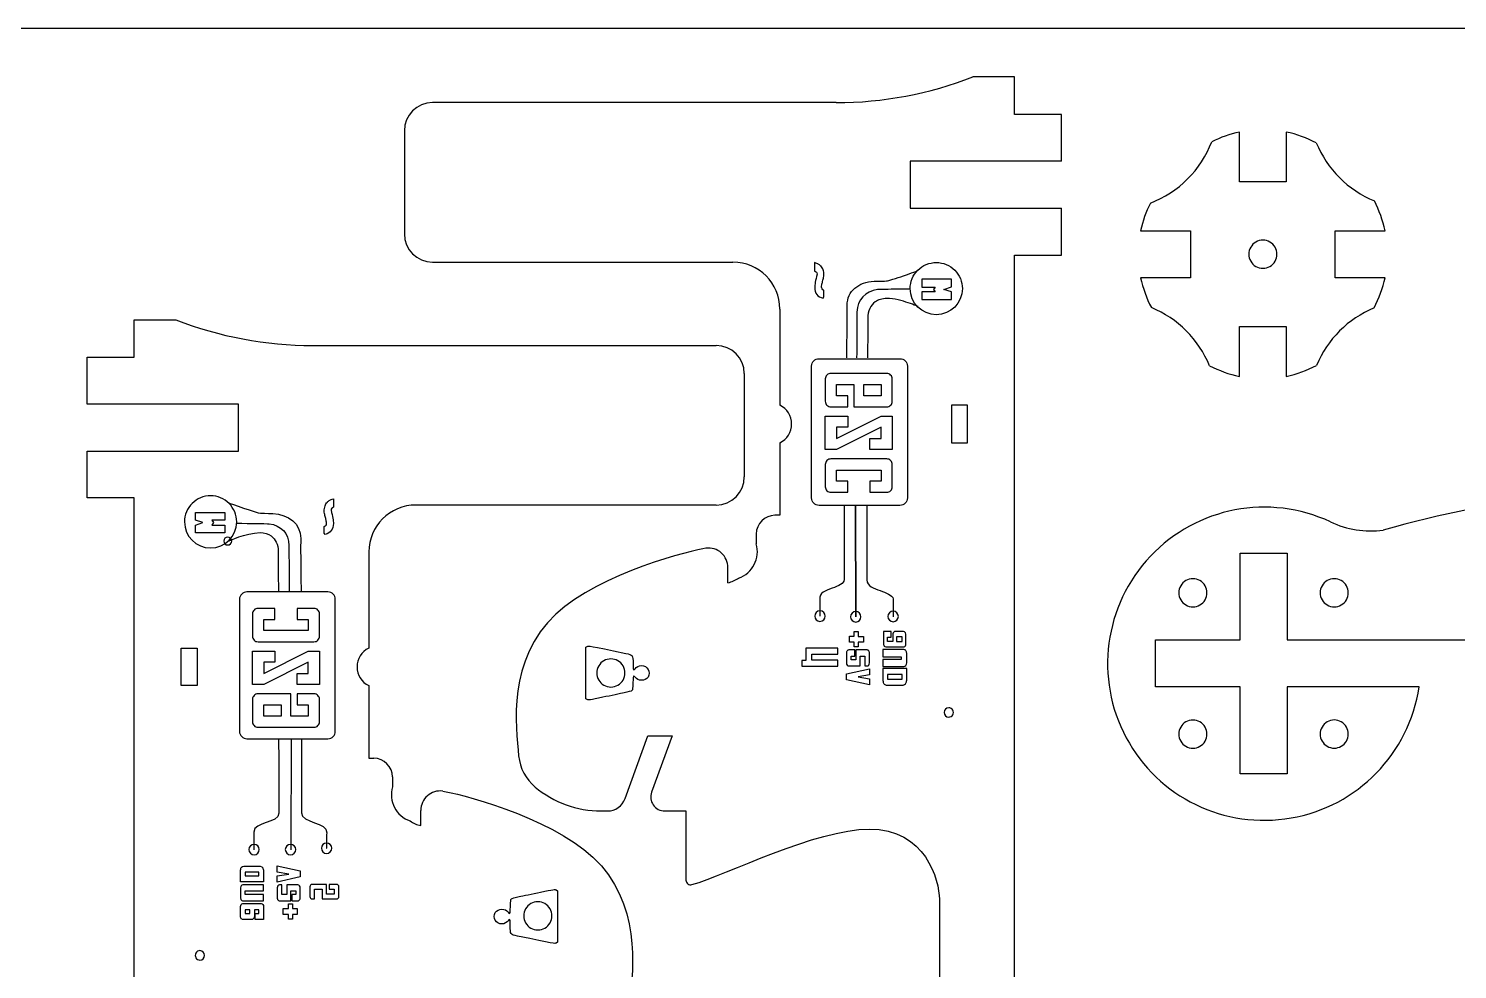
# Model space of a CAD drawing. Extents: x 699 to 13006, y 967 to 6587.
# Drawn here: x 3226.9 to 3658.2, y 4526.6 to 4810.6 of the extents above; entities that cross this region are included whole.
import ezdxf

# ---------------------------------------------------------------- set-up
doc = ezdxf.new("R2010")
doc.units = 0
doc.layers.add('Plantilla_LASERCUT_Illustrator_V2.0', color=7, linetype='CONTINUOUS')

msp = doc.modelspace()

# ---------------------------------------------------------------- linework, layer by layer
at = {"layer": 'Plantilla_LASERCUT_Illustrator_V2.0', "color": 7}
msp.add_lwpolyline([(699.319983, 2259.409869), (4100.894897, 2259.409869), (4100.894897, 4810.590805), (699.319983, 4810.590805)], close=True, dxfattribs=at)
at = {"layer": 'Plantilla_LASERCUT_Illustrator_V2.0', "color": 5}
for points in [[(3524.452527, 4796.028122), (3511.918249, 4796.028122)], [(3524.452527, 4784.697116), (3524.452527, 4796.028122)], [(3470.630119, 4788.238035), (3348.821569, 4788.238035)], [(3538.616322, 4784.697116), (3524.452527, 4784.697116)], [(3538.616322, 4770.533359), (3538.616322, 4784.697116)], [(3340.323312, 4779.739781), (3340.323312, 4748.579436)], [(3592.348655, 4764.301189), (3592.348655, 4779.362987)], [(3606.512435, 4779.362987), (3606.512435, 4764.301189)], [(3538.616322, 4770.533359), (3493.008927, 4770.533359), (3493.008927, 4756.369602), (3538.616322, 4756.369602)], [(3606.512435, 4764.301189), (3592.348655, 4764.301189)], [(3538.616322, 4742.205765), (3538.616322, 4756.369602)], [(3562.533605, 4749.547681), (3577.595367, 4749.547681)], [(3577.595367, 4749.547681), (3577.595367, 4735.3839)], [(3621.266022, 4749.547913), (3636.327747, 4749.547913)], [(3621.266022, 4735.384131), (3621.266022, 4749.547913)], [(3348.821569, 4740.081181), (3439.469854, 4740.081181)], [(3524.452527, 4742.205765), (3538.616322, 4742.205765)], [(3524.452527, 4507.823464), (3524.452527, 4742.205765)], [(3577.595367, 4735.3839), (3562.53365, 4735.3839)], [(3636.327747, 4735.384131), (3621.266022, 4735.384131)], [(3244.620337, 4683.0476), (3290.22773, 4683.0476), (3290.22773, 4697.211387), (3244.620337, 4697.211387), (3244.620337, 4711.375175), (3258.784125, 4711.375175), (3258.784125, 4722.706197), (3271.318409, 4722.706197)], [(3453.633612, 4725.917427), (3453.633612, 4696.881665)], [(3592.34897, 4720.630542), (3606.51275, 4720.630542)], [(3592.34897, 4705.568825), (3592.34897, 4720.630542)], [(3606.51275, 4720.630542), (3606.512435, 4705.596485)], [(3312.606538, 4714.91612), (3434.415087, 4714.91612)], [(3442.913344, 4706.417847), (3442.913344, 4675.257515)], [(3453.633612, 4685.550657), (3453.633612, 4663.651497)], [(3244.620337, 4668.883812), (3244.620337, 4683.0476)], [(3271.248255, 4404.211452), (3271.248255, 4389.177379), (3258.784125, 4389.177379), (3258.784125, 4392.010137), (3244.620337, 4392.010137), (3244.620337, 4434.501492), (3258.784125, 4434.501492), (3258.784125, 4668.883812), (3244.620337, 4668.883812)], [(3434.415087, 4666.75925), (3343.766802, 4666.75925)], [(3453.633612, 4663.651497), (3452.174742, 4663.651497)], [(3446.509242, 4657.985997), (3446.509242, 4655.014692)], [(3329.603044, 4652.595462), (3329.603044, 4623.559707)], [(3592.55966, 4652.222615), (3606.72344, 4652.222615)], [(3592.55966, 4626.01961), (3592.55966, 4652.222615)], [(3606.72344, 4652.222615), (3606.72344, 4626.01961)], [(3437.977564, 4643.31026), (3437.977564, 4647.87953)], [(3272.947913, 4623.559707), (3277.763598, 4623.559707)], [(3272.947913, 4612.228677), (3272.947913, 4623.559707)], [(3277.763598, 4623.559707), (3277.763598, 4612.228677)], [(3567.064842, 4626.01961), (3592.55966, 4626.01961)], [(3567.064842, 4611.85583), (3567.064842, 4626.01961)], [(3606.72344, 4626.01961), (3838.83404, 4626.01961)], [(3277.763598, 4612.228677), (3272.947913, 4612.228677)], [(3329.603044, 4612.228677), (3329.603044, 4590.329532), (3331.061914, 4590.329532)], [(3592.55966, 4611.85583), (3567.064842, 4611.85583)], [(3592.55966, 4585.652825), (3592.55966, 4611.85583)], [(3606.72344, 4611.85583), (3606.72344, 4585.652825)], [(3646.581155, 4611.85583), (3606.72344, 4611.85583)], [(3406.926267, 4578.121002), (3413.817754, 4597.055255)], [(3413.817754, 4597.055255), (3421.090182, 4597.055255)], [(3421.090182, 4597.055255), (3414.917419, 4580.095685)], [(3336.727414, 4584.66401), (3336.727414, 4581.692735)], [(3606.72344, 4585.652825), (3592.55966, 4585.652825)], [(3345.259092, 4569.98831), (3345.259092, 4574.55758)], [(3399.709797, 4574.393247), (3401.602377, 4574.393247)], [(3418.910277, 4574.393247), (3425.306014, 4574.393247)], [(3425.306014, 4574.393247), (3425.306014, 4553.530835)], [(3501.790474, 4547.738217), (3501.790474, 4498.729452)]]:
    msp.add_lwpolyline(points, dxfattribs=at)
at = {"layer": 'Plantilla_LASERCUT_Illustrator_V2.0', "color": 3}
for points in [[(3464.130772, 4739.948847), (3464.130772, 4737.361074)], [(3465.20898, 4739.495986), (3465.23058, 4739.495986)], [(3465.985267, 4738.95687), (3466.006867, 4738.913738)], [(3466.934115, 4729.576191), (3466.934115, 4731.581715)], [(3466.675425, 4729.188022), (3466.934197, 4729.576188), (3466.934115, 4729.576191)], [(3465.46413, 4710.929071), (3489.883275, 4710.929071)], [(3463.216132, 4668.888736), (3463.216132, 4708.677946)], [(3485.907637, 4706.494359), (3469.047877, 4706.494359)], [(3492.134407, 4708.677946), (3492.134407, 4668.888736)], [(3467.369002, 4704.808486), (3467.369002, 4698.081969)], [(3469.047877, 4696.400094), (3474.1185, 4696.400094), (3474.1185, 4699.764849), (3470.749747, 4699.764849), (3470.749747, 4703.125606), (3475.980262, 4703.125606), (3475.980262, 4696.400094), (3480.836025, 4696.400094)], [(3487.581525, 4698.081969), (3487.581525, 4704.808486)], [(3480.836025, 4696.400094), (3485.907637, 4696.400094)], [(3485.907637, 4680.679568), (3469.047877, 4680.679568)], [(3467.369002, 4678.997693), (3467.369002, 4672.279171)], [(3469.047877, 4670.593298), (3474.1185, 4670.593298), (3474.1185, 4673.954056), (3470.749747, 4673.954056), (3470.749747, 4677.322808), (3484.201777, 4677.322808), (3484.201777, 4673.954056), (3480.836025, 4673.954056), (3480.836025, 4670.593298)], [(3487.581525, 4672.279171), (3487.581525, 4678.997693)], [(3317.075685, 4667.671838), (3317.054085, 4667.628638)], [(3317.851987, 4668.210893), (3317.830387, 4668.210893)], [(3318.930187, 4668.663706), (3318.930187, 4666.075913)], [(3489.883275, 4666.640731), (3465.46413, 4666.640731)], [(3480.836025, 4670.593298), (3485.907637, 4670.593298)], [(3316.385542, 4657.902886), (3316.126762, 4658.291101), (3316.126822, 4658.291213)], [(3316.126822, 4658.291213), (3316.126822, 4660.296676)], [(3317.215087, 4640.515486), (3292.795939, 4640.515486)], [(3290.544811, 4638.264361), (3290.544811, 4598.475143)], [(3319.463085, 4598.475143), (3319.463085, 4638.264361)], [(3294.474572, 4633.879351), (3294.474572, 4627.160828)], [(3301.220075, 4635.565223), (3296.148457, 4635.565223)], [(3313.008216, 4635.565223), (3307.937597, 4635.565223), (3307.937597, 4632.204466), (3311.306352, 4632.204466), (3311.306352, 4628.835713), (3297.854319, 4628.835713), (3297.854319, 4632.204466), (3301.220075, 4632.204466), (3301.220075, 4635.565223)], [(3314.687097, 4627.160828), (3314.687097, 4633.879351)], [(3487.721865, 4627.628618), (3487.721865, 4625.586938), (3486.119805, 4625.586938), (3486.119805, 4626.911056), (3487.231567, 4626.911056), (3487.231567, 4628.559953), (3484.94091, 4628.559953)], [(3491.681302, 4624.844618), (3491.681302, 4627.819936), (3491.681812, 4627.819621)], [(3296.148457, 4625.478953), (3313.008216, 4625.478953)], [(3395.498947, 4608.048241), (3395.124202, 4608.294076), (3395.124202, 4623.830716), (3395.498947, 4624.076558)], [(3490.548202, 4626.967073), (3488.844622, 4626.967073), (3488.844622, 4625.530523), (3490.548172, 4625.530523)], [(3473.748945, 4622.073766), (3473.748945, 4619.110816)], [(3480.006442, 4623.004351), (3476.594227, 4623.004351), (3476.594227, 4620.030698), (3475.13949, 4620.030698), (3475.13949, 4621.143143), (3476.251935, 4621.143143), (3476.251935, 4623.004351), (3474.44421, 4623.004351)], [(3474.444217, 4618.190903), (3477.845737, 4618.190903), (3477.845737, 4621.143158), (3479.311177, 4621.143158), (3479.311177, 4618.190903), (3479.311162, 4618.190903)], [(3480.701715, 4619.110816), (3480.701715, 4622.073766)], [(3491.093137, 4623.116408), (3484.70052, 4623.116408), (3484.70052, 4620.977213), (3490.264005, 4620.977213), (3490.264005, 4620.143393), (3484.70052, 4620.143393), (3484.70052, 4618.036981), (3491.093137, 4618.036981)], [(3491.86137, 4622.456033), (3491.86137, 4622.457533), (3491.86137, 4622.459033)], [(3491.92071, 4619.089411), (3491.92071, 4622.053058), (3491.920695, 4622.053171)], [(3479.311162, 4618.190903), (3480.006435, 4618.190903)], [(3491.920695, 4617.434378), (3484.700512, 4617.434378), (3484.700512, 4613.786813), (3484.705012, 4613.769638)], [(3491.918992, 4613.693596), (3491.920492, 4613.706046), (3491.920492, 4613.718496), (3491.920492, 4617.434776), (3491.920695, 4617.434378)], [(3485.752747, 4612.386181), (3485.779297, 4612.375231), (3490.83375, 4612.375231), (3490.854075, 4612.381981)], [(3294.474572, 4608.076553), (3294.474572, 4601.350036)], [(3301.220075, 4609.758428), (3296.148457, 4609.758428)], [(3313.008216, 4609.758428), (3307.937597, 4609.758428), (3307.937597, 4606.393673), (3311.306352, 4606.393673), (3311.306352, 4603.032916), (3306.075838, 4603.032916), (3306.075838, 4609.758428), (3301.220075, 4609.758428)], [(3314.687097, 4601.350036), (3314.687097, 4608.076553)], [(3296.148457, 4599.664163), (3313.008216, 4599.664163)], [(3292.795939, 4596.227146), (3317.215087, 4596.227146)], [(3306.110164, 4596.077461), (3306.039492, 4562.704651), (3306.039492, 4562.704651)], [(3297.807911, 4556.482171), (3297.807911, 4552.984381), (3290.855131, 4552.984381), (3290.855131, 4556.567746)], [(3291.828522, 4557.776461), (3296.834528, 4557.776461)], [(3290.855129, 4551.195331), (3290.855129, 4548.232373), (3290.855131, 4548.232426)], [(3291.550409, 4547.301773), (3297.80791, 4547.301773), (3297.80791, 4549.173676), (3292.245682, 4549.173676), (3292.245682, 4550.275418), (3297.80791, 4550.275418), (3297.80791, 4552.115236), (3291.550409, 4552.115236)], [(3301.941149, 4551.174488), (3301.941149, 4548.211531)], [(3302.636428, 4547.280946), (3306.048642, 4547.280946), (3306.048642, 4550.254598), (3307.503375, 4550.254598), (3307.503375, 4549.142153), (3306.390933, 4549.142153), (3306.390933, 4547.280946), (3308.198656, 4547.280946)], [(3303.331702, 4552.094393), (3302.636429, 4552.094393)], [(3308.198662, 4552.094393), (3304.797149, 4552.094393), (3304.797149, 4549.142138), (3303.33171, 4549.142138), (3303.33171, 4552.094393), (3303.331702, 4552.094393)], [(3308.893935, 4548.211531), (3308.893935, 4551.174488)], [(3311.777395, 4551.498698), (3311.777395, 4548.582661)], [(3319.820812, 4552.227713), (3317.621632, 4552.227713), (3317.621632, 4550.769691), (3319.079647, 4550.769691), (3319.079647, 4549.311668), (3316.807567, 4549.311668), (3316.807567, 4552.227713), (3312.506406, 4552.227713)], [(3312.506406, 4547.853646), (3313.235416, 4547.853646), (3313.235416, 4550.769691), (3315.519649, 4550.769691)], [(3315.519649, 4550.769691), (3315.519649, 4547.853646), (3319.820812, 4547.853646)], [(3320.54982, 4548.582661), (3320.54982, 4551.498698)], [(3386.111212, 4550.551583), (3386.485957, 4550.305748), (3386.485957, 4534.769101), (3386.111212, 4534.523258)], [(3291.550407, 4546.432718), (3297.112634, 4546.432718), (3297.112639, 4546.432718)], [(3290.855126, 4542.549856), (3290.855126, 4545.512813)], [(3294.331519, 4541.619211), (3291.550405, 4541.619211)], [(3297.807911, 4545.512813), (3297.807911, 4541.619256), (3295.304916, 4541.619256), (3295.304916, 4543.480463), (3296.417358, 4543.480463), (3296.417358, 4544.592908), (3295.026797, 4544.592908), (3295.026797, 4542.549856)]]:
    msp.add_lwpolyline(points, dxfattribs=at)
at = {"layer": 'Plantilla_LASERCUT_Illustrator_V2.0', "color": 5}
for points in [[(3603.679835, 4742.465907)], [(3510.288739, 4696.881665), (3505.473057, 4696.881665), (3505.473057, 4685.550657), (3510.288739, 4685.550657)], [(3578.31089, 4644.517512)], [(3620.972202, 4644.517512)], [(3402.643999, 4611.81206)], [(3504.623232, 4602.720837)], [(3578.31089, 4601.856192)], [(3620.972202, 4601.863302)], [(3380.592649, 4546.988345)], [(3278.613426, 4532.231614)]]:
    msp.add_lwpolyline(points, close=True, dxfattribs=at)
at = {"layer": 'Plantilla_LASERCUT_Illustrator_V2.0', "color": 3}
for points in [[(3493.06521, 4731.948798)], [(3505.435095, 4731.101618), (3503.15508, 4731.857043), (3505.435095, 4732.612468), (3505.435095, 4734.947418), (3496.507342, 4734.947418), (3496.507342, 4732.557528), (3500.51796, 4732.557528), (3499.996035, 4731.857043), (3500.51796, 4731.129087), (3496.507342, 4731.129087), (3496.507342, 4728.766666), (3505.435095, 4728.766666)], [(3485.887132, 4729.116281)], [(3500.85756, 4724.215884)], [(3465.46413, 4710.929071)], [(3478.951275, 4699.764849), (3478.951275, 4703.125606), (3484.201777, 4703.125606), (3484.201777, 4699.764849)], [(3487.581525, 4693.588966), (3487.581525, 4683.498691), (3480.836025, 4683.498691), (3480.836025, 4686.859448), (3484.201777, 4686.859448), (3484.201777, 4690.220214), (3470.749747, 4683.498691), (3467.369002, 4683.498691), (3467.369002, 4693.588966), (3474.1185, 4693.588966), (3474.1185, 4690.220214), (3470.749747, 4690.220214), (3470.749747, 4686.859448), (3484.201777, 4693.588966)], [(3476.467012, 4666.490828), (3476.526337, 4633.029128)], [(3479.91465, 4666.615816)], [(3277.244113, 4660.687981), (3279.524129, 4661.443411), (3277.244113, 4662.198833), (3277.244113, 4664.533786), (3286.171865, 4664.533786), (3286.171865, 4662.143896), (3282.16125, 4662.143896), (3282.683174, 4661.443411), (3282.16125, 4660.715453), (3286.171865, 4660.715453), (3286.171865, 4658.353028), (3277.244113, 4658.353028)], [(3281.821646, 4653.802283)], [(3287.00397, 4654.696651)], [(3317.215087, 4640.515486)], [(3465.753772, 4634.794808)], [(3476.546572, 4634.594941)], [(3487.839045, 4634.694878)], [(3476.102182, 4625.360798), (3474.679537, 4625.360798), (3474.679537, 4627.168523), (3476.102182, 4627.168523), (3476.102182, 4628.580473), (3477.278805, 4628.580473), (3477.278805, 4627.115033), (3478.89399, 4627.115033), (3478.89399, 4625.360798), (3477.278805, 4625.360798), (3477.278805, 4623.927458), (3476.102182, 4623.927458)], [(3469.79805, 4619.910331), (3463.24974, 4619.910331), (3463.24974, 4621.712618), (3471.179797, 4621.712618), (3471.179797, 4623.514898), (3461.44746, 4623.514898), (3461.44746, 4619.790181), (3460.306012, 4619.790181), (3460.306012, 4618.078013), (3471.179797, 4618.078013), (3471.179797, 4619.910331)], [(3490.548202, 4626.967073)], [(3294.474572, 4612.569556), (3294.474572, 4622.659831), (3301.220075, 4622.659831), (3301.220075, 4619.299073), (3297.854319, 4619.299073), (3297.854319, 4615.938308), (3311.306352, 4622.659831), (3314.687097, 4622.659831), (3314.687097, 4612.569556), (3307.937597, 4612.569556), (3307.937597, 4615.938308), (3311.306352, 4615.938308), (3311.306352, 4619.299073), (3297.854319, 4612.569556)], [(3480.701715, 4617.353896), (3480.701715, 4615.481993), (3477.236017, 4614.915076), (3480.701715, 4614.326761), (3480.701715, 4612.465553), (3473.74893, 4614.005866), (3473.74893, 4615.802888)], [(3490.52007, 4615.573118), (3486.091777, 4615.573118), (3486.091777, 4615.440398), (3486.091777, 4614.192788), (3490.52007, 4614.192788)], [(3303.104819, 4606.393673), (3303.104819, 4603.032916), (3297.854319, 4603.032916), (3297.854319, 4606.393673)], [(3294.947334, 4564.318351)], [(3305.954058, 4564.318351)], [(3316.835865, 4564.718078)], [(3316.861125, 4563.022936)], [(3294.899576, 4562.704651)], [(3296.417358, 4554.845588), (3296.417358, 4555.958041), (3292.256381, 4555.958041), (3292.256381, 4554.845588)], [(3301.941149, 4552.931401), (3301.941149, 4554.803303), (3305.406847, 4555.370221), (3301.941149, 4555.958536), (3301.941149, 4557.819743), (3308.89393, 4556.279431), (3308.89393, 4554.482408)], [(3306.540683, 4544.924498), (3307.963326, 4544.924498), (3307.963326, 4543.116781), (3306.540683, 4543.116781), (3306.540683, 4541.704823), (3305.364059, 4541.704823), (3305.364059, 4543.170263), (3303.748872, 4543.170263), (3303.748872, 4544.924498), (3305.364059, 4544.924498), (3305.364059, 4546.357838), (3306.540683, 4546.357838)], [(3293.636245, 4543.480463), (3293.636245, 4544.592908), (3292.256381, 4544.592908), (3292.256381, 4543.480463)]]:
    msp.add_lwpolyline(points, close=True, dxfattribs=at)
at = {"layer": 'Plantilla_LASERCUT_Illustrator_V2.0', "color": 5}
for points in [[(3470.630119, 4788.238035), (3484.758129, 4788.238033), (3498.761541, 4790.880143), (3511.918249, 4796.028122)], [(3348.821569, 4788.238035), (3344.128115, 4788.238028), (3340.323321, 4784.433235), (3340.323312, 4779.739781)], [(3592.348655, 4779.362987), (3589.456533, 4778.720556), (3586.651227, 4777.735926), (3583.99202, 4776.429903)], [(3615.5366, 4776.11867), (3612.680633, 4777.583808), (3609.647529, 4778.674252), (3606.512435, 4779.362987)], [(3565.46654, 4757.904254), (3574.00043, 4761.155963), (3580.740389, 4767.895982), (3583.99202, 4776.429903)], [(3615.5366, 4776.11867), (3618.801657, 4768.158977), (3625.121174, 4761.840293), (3633.081297, 4758.576285)], [(3565.46654, 4757.904254), (3564.160573, 4755.245059), (3563.175992, 4752.439775), (3562.533605, 4749.547681)], [(3636.327747, 4749.547913), (3635.638681, 4752.684552), (3634.547511, 4755.719095), (3633.081297, 4758.576285)], [(3340.323312, 4748.579436), (3340.323321, 4743.885982), (3344.128115, 4740.081189), (3348.821569, 4740.081181)], [(3597.30613, 4746.145767), (3595.991443, 4745.386731), (3595.181562, 4743.983977), (3595.181562, 4742.465907)], [(3601.555266, 4746.145767), (3600.240579, 4746.904802), (3598.620818, 4746.904802), (3597.30613, 4746.145767)], [(3603.679835, 4742.465907), (3603.679835, 4743.983977), (3602.869954, 4745.386731), (3601.555266, 4746.145767)], [(3453.633612, 4725.917427), (3453.633594, 4733.739847), (3447.292274, 4740.081166), (3439.469854, 4740.081181)], [(3595.181562, 4742.465907), (3595.181562, 4740.947836), (3595.991443, 4739.545082), (3597.30613, 4738.786047)], [(3601.555266, 4738.786047), (3602.869954, 4739.545082), (3603.679835, 4740.947836), (3603.679835, 4742.465907)], [(3562.53365, 4735.3839), (3563.222718, 4732.247259), (3564.313891, 4729.212715), (3565.780107, 4726.355525)], [(3597.30613, 4738.786047), (3598.620818, 4738.027012), (3600.240579, 4738.027012), (3601.555266, 4738.786047)], [(3633.005172, 4726.26023), (3634.505718, 4729.143678), (3635.622715, 4732.210988), (3636.327747, 4735.384131)], [(3271.318409, 4722.706197), (3284.475117, 4717.558222), (3298.478529, 4714.916115), (3312.606538, 4714.91612)], [(3583.320305, 4708.815297), (3580.055817, 4716.773311), (3573.738115, 4723.091024), (3565.780107, 4726.355525)], [(3633.005172, 4726.26023), (3625.141406, 4723.008068), (3618.89512, 4716.760173), (3615.644982, 4708.89557)], [(3442.913344, 4706.417847), (3442.913345, 4711.111308), (3439.108548, 4714.916112), (3434.415087, 4714.91612)], [(3583.320305, 4708.815297), (3586.177586, 4707.349052), (3589.212229, 4706.257874), (3592.34897, 4705.568825)], [(3606.512435, 4705.596485), (3609.687425, 4706.293339), (3612.757643, 4707.402439), (3615.644982, 4708.89557)], [(3457.205316, 4691.216161), (3457.205316, 4693.634959), (3455.816003, 4695.838712), (3453.633612, 4696.881665)], [(3453.633612, 4685.550657), (3455.816003, 4686.59361), (3457.205316, 4688.797363), (3457.205316, 4691.216161)], [(3434.415087, 4666.75925), (3439.108545, 4666.759257), (3442.913341, 4670.564057), (3442.913344, 4675.257515)], [(3742.287087, 4671.781497), (3706.340746, 4673.210224), (3670.393572, 4668.971142), (3635.76563, 4659.21992)], [(3343.766802, 4666.75925), (3335.944369, 4666.759234), (3329.603043, 4660.417895), (3329.603044, 4652.595462)], [(3619.829225, 4661.67293), (3601.377343, 4670.286324), (3579.483033, 4666.113128), (3565.493318, 4651.316156)], [(3452.174742, 4663.651497), (3449.045776, 4663.651489), (3446.50925, 4661.114963), (3446.509242, 4657.985997)], [(3619.829225, 4661.67293), (3624.791579, 4659.328766), (3630.32803, 4658.476569), (3635.76563, 4659.21992)], [(3431.343507, 4653.710442), (3427.513422, 4653.214857), (3399.511212, 4646.343837), (3386.028199, 4633.819542)], [(3435.979571, 4652.295704), (3434.70954, 4653.411981), (3433.020398, 4653.927438), (3431.343507, 4653.710442)], [(3441.180154, 4644.700692), (3445.425074, 4646.164776), (3447.771111, 4650.705333), (3446.509242, 4655.014692)], [(3437.977564, 4647.87953), (3437.977568, 4649.570403), (3437.249602, 4651.179428), (3435.979571, 4652.295704)], [(3565.493318, 4651.316156), (3551.503604, 4636.519184), (3548.563954, 4614.42541), (3558.197881, 4596.485233)], [(3437.977564, 4643.31026), (3439.124022, 4643.565183), (3440.211103, 4644.037148), (3441.180154, 4644.700692)], [(3574.63103, 4642.392944), (3573.871995, 4641.078257), (3573.871995, 4639.458495), (3574.63103, 4638.143808)], [(3578.31089, 4644.517512), (3576.792819, 4644.517512), (3575.390065, 4643.707631), (3574.63103, 4642.392944)], [(3581.990749, 4642.392944), (3581.231714, 4643.707631), (3579.82896, 4644.517512), (3578.31089, 4644.517512)], [(3581.990749, 4638.143808), (3582.749785, 4639.458495), (3582.749785, 4641.078257), (3581.990749, 4642.392944)], [(3617.292342, 4642.392944), (3616.533307, 4641.078257), (3616.533307, 4639.458495), (3617.292342, 4638.143808)], [(3620.972202, 4644.517512), (3619.454132, 4644.517512), (3618.051377, 4643.707631), (3617.292342, 4642.392944)], [(3624.652062, 4642.392944), (3623.893027, 4643.707631), (3622.490272, 4644.517512), (3620.972202, 4644.517512)], [(3624.652062, 4638.143808), (3625.411097, 4639.458495), (3625.411097, 4641.078257), (3624.652062, 4642.392944)], [(3574.63103, 4638.143808), (3575.390065, 4636.82912), (3576.792819, 4636.01924), (3578.31089, 4636.01924)], [(3578.31089, 4636.01924), (3579.82896, 4636.01924), (3581.231714, 4636.82912), (3581.990749, 4638.143808)], [(3617.292342, 4638.143808), (3618.051377, 4636.82912), (3619.454132, 4636.01924), (3620.972202, 4636.01924)], [(3620.972202, 4636.01924), (3622.490272, 4636.01924), (3623.893027, 4636.82912), (3624.652062, 4638.143808)], [(3386.028199, 4633.819542), (3371.362459, 4620.19655), (3373.874862, 4599.884967), (3374.808724, 4590.996177)], [(3329.603044, 4623.559707), (3327.42064, 4622.51676), (3326.031317, 4620.312999), (3326.031317, 4617.894192)], [(3402.643999, 4620.31031), (3401.123635, 4620.313761), (3399.717282, 4619.504638), (3398.956102, 4618.188537)], [(3406.331897, 4618.188537), (3405.570717, 4619.504638), (3404.164363, 4620.313761), (3402.643999, 4620.31031)], [(3326.031317, 4617.894192), (3326.031317, 4615.475385), (3327.42064, 4613.271625), (3329.603044, 4612.228677)], [(3398.956102, 4618.188537), (3398.194922, 4616.872435), (3398.194922, 4615.249934), (3398.956102, 4613.933833)], [(3406.331897, 4613.933833), (3407.093077, 4615.249934), (3407.093077, 4616.872435), (3406.331897, 4618.188537)], [(3398.956102, 4613.933833), (3399.717282, 4612.617731), (3401.123635, 4611.808608), (3402.643999, 4611.81206)], [(3402.643999, 4611.81206), (3404.164363, 4611.808608), (3405.570717, 4612.617731), (3406.331897, 4613.933833)], [(3607.93535, 4572.28115), (3627.997492, 4575.770125), (3643.569575, 4591.716493), (3646.581155, 4611.85583)], [(3504.623232, 4605.553587), (3503.842418, 4605.55157), (3503.210511, 4604.918029), (3503.210511, 4604.137212)], [(3503.210511, 4604.137212), (3503.210511, 4603.356396), (3503.842418, 4602.722854), (3504.623232, 4602.720837)], [(3505.852901, 4604.846458), (3505.599076, 4605.285224), (3505.130125, 4605.554896), (3504.623232, 4605.553587)], [(3504.623232, 4602.720837), (3505.130125, 4602.719528), (3505.599076, 4602.989201), (3505.852901, 4603.427966)], [(3505.852901, 4603.427966), (3506.106727, 4603.866732), (3506.106727, 4604.407692), (3505.852901, 4604.846458)], [(3578.31089, 4601.856192), (3576.791531, 4601.858128), (3575.386757, 4601.048672), (3574.626518, 4599.73319)], [(3581.995261, 4599.73319), (3581.235022, 4601.048672), (3579.830248, 4601.858128), (3578.31089, 4601.856192)], [(3620.972202, 4601.863302), (3619.454132, 4601.863302), (3618.051377, 4601.053421), (3617.292342, 4599.738734)], [(3624.652062, 4599.738734), (3623.893027, 4601.053421), (3622.490272, 4601.863302), (3620.972202, 4601.863302)], [(3574.626518, 4599.73319), (3573.866279, 4598.417709), (3573.866279, 4596.79641), (3574.626518, 4595.480929)], [(3581.995261, 4595.480929), (3582.7555, 4596.79641), (3582.7555, 4598.417709), (3581.995261, 4599.73319)], [(3617.292342, 4599.738734), (3616.533307, 4598.424047), (3616.533307, 4596.804285), (3617.292342, 4595.489598)], [(3624.652062, 4595.489598), (3625.411097, 4596.804285), (3625.411097, 4598.424047), (3624.652062, 4599.738734)], [(3558.197881, 4596.485233), (3567.831809, 4578.545057), (3587.873208, 4568.792174), (3607.93535, 4572.28115)], [(3574.626518, 4595.480929), (3575.386757, 4594.165447), (3576.791531, 4593.355991), (3578.31089, 4593.357927)], [(3578.31089, 4593.357927), (3579.830248, 4593.355991), (3581.235022, 4594.165447), (3581.995261, 4595.480929)], [(3617.292342, 4595.489598), (3618.051377, 4594.17491), (3619.454132, 4593.36503), (3620.972202, 4593.36503)], [(3620.972202, 4593.36503), (3622.490272, 4593.36503), (3623.893027, 4594.17491), (3624.652062, 4595.489598)], [(3336.727414, 4584.66401), (3336.727419, 4587.792984), (3334.190889, 4590.329524), (3331.061914, 4590.329532)], [(3374.808724, 4590.996177), (3375.191928, 4587.348899), (3376.974879, 4583.992433), (3379.782447, 4581.632975)], [(3336.727414, 4581.692735), (3335.46554, 4577.383373), (3337.811578, 4572.842811), (3342.056502, 4571.378727)], [(3351.893149, 4580.388485), (3350.216259, 4580.60548), (3348.527119, 4580.090024), (3347.257088, 4578.973749)], [(3351.893149, 4580.388485), (3355.723234, 4579.892877), (3383.725444, 4573.021887), (3397.208457, 4560.497585)], [(3379.782447, 4581.632975), (3385.362352, 4576.943639), (3392.421106, 4574.379151), (3399.709797, 4574.393247)], [(3414.917419, 4580.095685), (3414.443259, 4578.792951), (3414.634431, 4577.340819), (3415.429599, 4576.205192)], [(3347.257088, 4578.973749), (3345.987057, 4577.857475), (3345.259091, 4576.248451), (3345.259092, 4574.55758)], [(3401.602377, 4574.393247), (3403.984157, 4574.393221), (3406.111633, 4575.882866), (3406.926267, 4578.121002)], [(3415.429599, 4576.205192), (3416.224767, 4575.069565), (3417.523936, 4574.393254), (3418.910277, 4574.393247)], [(3342.056502, 4571.378727), (3343.025554, 4570.715189), (3344.112635, 4570.243228), (3345.259092, 4569.98831)], [(3427.113927, 4552.16966), (3437.436889, 4555.139202), (3464.635954, 4568.904582), (3480.582304, 4568.957667)], [(3480.582304, 4568.957667), (3497.576209, 4569.014442), (3501.790474, 4553.497572), (3501.790474, 4547.738217)], [(3397.208457, 4560.497585), (3411.874197, 4546.874615), (3409.361794, 4526.562979), (3408.427932, 4517.674242)], [(3425.306014, 4553.530835), (3425.306018, 4553.085947), (3425.515053, 4552.666912), (3425.870468, 4552.39932)], [(3425.870468, 4552.39932), (3426.225883, 4552.131728), (3426.686375, 4552.046678), (3427.113927, 4552.16966)], [(3380.592649, 4546.988345), (3379.074579, 4546.988345), (3377.671824, 4546.178464), (3376.912789, 4544.863776)], [(3384.272509, 4544.863776), (3383.513474, 4546.178464), (3382.110719, 4546.988345), (3380.592649, 4546.988345)], [(3376.912789, 4544.863776), (3376.153754, 4543.549089), (3376.153754, 4541.929327), (3376.912789, 4540.61464)], [(3384.272509, 4540.61464), (3385.031544, 4541.929327), (3385.031544, 4543.549089), (3384.272509, 4544.863776)], [(3376.912789, 4540.61464), (3377.671824, 4539.299953), (3379.074579, 4538.490072), (3380.592649, 4538.490072)], [(3380.592649, 4538.490072), (3382.110719, 4538.490072), (3383.513474, 4539.299953), (3384.272509, 4540.61464)], [(3277.38542, 4531.523905), (3277.132039, 4531.085432), (3277.132039, 4530.545039), (3277.38542, 4530.106566)], [(3278.613426, 4532.231614), (3278.107006, 4532.232209), (3277.638801, 4531.962378), (3277.38542, 4531.523905)], [(3277.38542, 4530.106566), (3277.638801, 4529.668093), (3278.107006, 4529.398263), (3278.613426, 4529.398857)], [(3280.028143, 4530.815236), (3280.028143, 4531.596832), (3279.395021, 4532.230697), (3278.613426, 4532.231614)], [(3278.613426, 4529.398857), (3279.395021, 4529.399774), (3280.028143, 4530.03364), (3280.028143, 4530.815236)]]:
    msp.add_open_spline(points, degree=3, dxfattribs=at)
at = {"layer": 'Plantilla_LASERCUT_Illustrator_V2.0', "color": 3}
for points in [[(3464.820855, 4739.69007), (3464.648335, 4739.747576), (3464.418307, 4739.833835), (3464.130772, 4739.948847)], [(3465.23058, 4739.495986), (3465.14432, 4739.553493), (3465.007745, 4739.618187), (3464.820855, 4739.69007)], [(3495.287603, 4737.662942), (3496.764847, 4739.140186), (3498.768421, 4739.970093), (3500.85756, 4739.970093)], [(3500.85756, 4739.970093), (3502.946699, 4739.970093), (3504.950273, 4739.140186), (3506.427517, 4737.662942)], [(3464.130772, 4737.361074), (3464.605197, 4737.231685), (3464.856787, 4736.944154), (3464.885542, 4736.498482)], [(3464.885542, 4736.498482), (3464.411117, 4734.543276), (3464.173905, 4733.213448), (3464.173905, 4732.508998)], [(3465.640275, 4739.258774), (3465.510885, 4739.345033), (3465.36712, 4739.424104), (3465.20898, 4739.495986)], [(3466.006867, 4738.913738), (3465.891857, 4739.057503), (3465.76966, 4739.172515), (3465.640275, 4739.258774)], [(3466.696905, 4737.770808), (3466.55314, 4738.230856), (3466.315927, 4738.62621), (3465.985267, 4738.95687)], [(3466.545952, 4734.255749), (3466.689717, 4734.730174), (3466.790355, 4735.132716), (3466.847865, 4735.463376)], [(3466.934115, 4736.175014), (3466.934115, 4736.778827), (3466.855045, 4737.310759), (3466.696905, 4737.770808)], [(3466.847865, 4735.463376), (3466.905365, 4735.779659), (3466.934115, 4736.016872), (3466.934115, 4736.175014)], [(3487.768762, 4734.901458), (3488.708745, 4735.196396), (3489.870232, 4735.587356), (3491.005672, 4735.977303)], [(3491.005672, 4735.977303), (3492.141112, 4736.367251), (3493.250002, 4736.756741), (3494.080192, 4737.048461)], [(3492.980452, 4732.092984), (3492.980451, 4734.182124), (3493.810358, 4736.185697), (3495.287603, 4737.662942)], [(3494.080192, 4737.048461), (3494.49528, 4737.194321), (3494.840377, 4737.315063), (3495.08421, 4737.399791)], [(3506.427517, 4737.662942), (3507.904762, 4736.185697), (3508.734668, 4734.182124), (3508.734667, 4732.092984)], [(3464.173905, 4732.508998), (3464.173905, 4730.68318), (3465.007745, 4729.576188), (3466.675425, 4729.188022)], [(3466.222477, 4732.552131), (3466.222477, 4732.710272), (3466.251232, 4732.933108), (3466.308742, 4733.220639)], [(3466.934115, 4731.581715), (3466.45969, 4731.782987), (3466.222477, 4732.106459), (3466.222477, 4732.552131)], [(3466.308742, 4733.220639), (3466.366252, 4733.493793), (3466.445322, 4733.838829), (3466.545952, 4734.255749)], [(3473.957662, 4727.025496), (3473.950912, 4729.214568), (3474.821325, 4730.954111), (3476.268622, 4732.201728)], [(3476.268622, 4732.201728), (3477.71592, 4733.449338), (3479.75298, 4734.197741), (3482.071005, 4734.328436)], [(3483.089085, 4731.791133), (3479.578327, 4731.310098), (3476.90163, 4728.805061), (3476.911957, 4724.965996)], [(3482.071005, 4734.328436), (3482.095455, 4734.329936), (3482.681962, 4734.342461), (3483.40449, 4734.354986)], [(3484.786395, 4731.841083), (3484.206525, 4731.837333), (3483.64983, 4731.813408), (3483.089085, 4731.791133)], [(3483.40449, 4734.354986), (3484.127017, 4734.367436), (3485.02665, 4734.381986), (3485.80758, 4734.393986)], [(3488.084197, 4731.892608), (3486.893565, 4731.876708), (3485.704687, 4731.858183), (3484.786395, 4731.841083)], [(3485.80758, 4734.393986), (3486.001395, 4734.396986), (3486.223387, 4734.454061), (3486.55395, 4734.542321)], [(3486.55395, 4734.542321), (3486.88452, 4734.630551), (3487.298782, 4734.753986), (3487.768762, 4734.901458)], [(3493.06524, 4731.948783), (3492.833722, 4731.948401), (3490.465447, 4731.924408), (3488.084197, 4731.892608)], [(3500.85756, 4724.215884), (3496.507155, 4724.215882), (3492.980454, 4727.74258), (3492.980452, 4732.092984)], [(3508.734667, 4732.092984), (3508.734665, 4727.74258), (3505.207964, 4724.215882), (3500.85756, 4724.215884)], [(3473.826502, 4711.206354), (3473.826502, 4711.206354), (3473.98422, 4718.107254), (3473.957662, 4727.025496)], [(3482.447317, 4728.073241), (3481.054867, 4727.047141), (3480.17175, 4725.335056), (3480.176962, 4723.142161)], [(3485.887222, 4729.116296), (3484.623495, 4729.133021), (3483.228045, 4728.648551), (3482.447317, 4728.073241)], [(3492.417157, 4727.809338), (3490.585807, 4728.441476), (3488.214637, 4729.085553), (3485.887132, 4729.116281)], [(3494.681265, 4726.944301), (3494.112885, 4727.178249), (3493.332825, 4727.493273), (3492.417157, 4727.809338)], [(3495.363622, 4726.664799), (3495.198015, 4726.731024), (3494.965455, 4726.827324), (3494.681265, 4726.944301)], [(3476.911957, 4724.965996), (3476.932807, 4717.207764), (3476.8089, 4711.204854), (3476.8089, 4711.204854)], [(3480.176962, 4723.142161), (3480.192937, 4716.404221), (3480.098857, 4711.190754), (3480.098857, 4711.190754)], [(3463.216132, 4708.677946), (3463.216132, 4709.921191), (3464.217765, 4710.929071), (3465.46413, 4710.929071)], [(3489.883275, 4710.929071), (3491.129647, 4710.929071), (3492.134407, 4709.921191), (3492.134407, 4708.677946)], [(3467.844682, 4705.994694), (3467.528895, 4705.662916), (3467.369002, 4705.269174), (3467.369002, 4704.808486)], [(3469.047877, 4706.494359), (3468.583192, 4706.494359), (3468.17646, 4706.326471), (3467.844682, 4705.994694)], [(3487.085857, 4705.994694), (3486.762067, 4706.326471), (3486.368332, 4706.494359), (3485.907637, 4706.494359)], [(3487.581525, 4704.808486), (3487.581525, 4705.269174), (3487.417635, 4705.662916), (3487.085857, 4705.994694)], [(3467.369002, 4698.081969), (3467.369002, 4697.618281), (3467.528895, 4697.219544), (3467.844682, 4696.899759)], [(3467.844682, 4696.899759), (3468.17646, 4696.567981), (3468.583192, 4696.400094), (3469.047877, 4696.400094)], [(3485.907637, 4696.400094), (3486.368332, 4696.400094), (3486.762067, 4696.567981), (3487.085857, 4696.899759)], [(3487.085857, 4696.899759), (3487.417635, 4697.219544), (3487.581525, 4697.618281), (3487.581525, 4698.081969)], [(3467.844682, 4680.179903), (3467.528895, 4679.848126), (3467.369002, 4679.454391), (3467.369002, 4678.997693)], [(3469.047877, 4680.679568), (3468.583192, 4680.679568), (3468.17646, 4680.511681), (3467.844682, 4680.179903)], [(3487.085857, 4680.179903), (3486.762067, 4680.511681), (3486.368332, 4680.679568), (3485.907637, 4680.679568)], [(3487.581525, 4678.997693), (3487.581525, 4679.454391), (3487.417635, 4679.848126), (3487.085857, 4680.179903)], [(3467.369002, 4672.279171), (3467.369002, 4671.807488), (3467.528895, 4671.412748), (3467.844682, 4671.088966)], [(3467.844682, 4671.088966), (3468.17646, 4670.757188), (3468.583192, 4670.593298), (3469.047877, 4670.593298)], [(3485.907637, 4670.593298), (3486.368332, 4670.593298), (3486.762067, 4670.757188), (3487.085857, 4671.088966)], [(3487.085857, 4671.088966), (3487.417635, 4671.412748), (3487.581525, 4671.807488), (3487.581525, 4672.279171)], [(3276.251675, 4667.249339), (3274.77443, 4665.772084), (3273.944529, 4663.7685), (3273.944542, 4661.679353)], [(3281.821646, 4669.556506), (3279.7325, 4669.556506), (3277.728921, 4668.726593), (3276.251675, 4667.249339)], [(3287.391617, 4667.249339), (3285.914372, 4668.726593), (3283.910793, 4669.556506), (3281.821646, 4669.556506)], [(3287.289284, 4667.394263), (3287.38199, 4667.394106), (3295.942115, 4664.285221), (3296.876348, 4664.270828)], [(3289.698751, 4661.679353), (3289.698764, 4663.7685), (3288.868862, 4665.772084), (3287.391617, 4667.249339)], [(3316.126822, 4664.890013), (3316.126822, 4665.493823), (3316.205897, 4666.025763), (3316.364047, 4666.485833)], [(3316.364047, 4666.485833), (3316.507812, 4666.945843), (3316.745025, 4667.341178), (3317.075685, 4667.671838)], [(3317.054085, 4667.628638), (3317.1691, 4667.772383), (3317.291302, 4667.887401), (3317.420692, 4667.973691)], [(3317.420692, 4667.973691), (3317.550082, 4668.059926), (3317.693847, 4668.138993), (3317.851987, 4668.210893)], [(3317.830387, 4668.210893), (3317.916642, 4668.268398), (3318.053217, 4668.333073), (3318.240112, 4668.404918)], [(3318.240112, 4668.404918), (3318.412632, 4668.462428), (3318.642657, 4668.548691), (3318.930187, 4668.663706)], [(3465.46413, 4666.640731), (3464.217765, 4666.640731), (3463.216132, 4667.645491), (3463.216132, 4668.888736)], [(3473.012985, 4666.503316), (3473.012985, 4666.503316), (3473.06091, 4648.107323), (3473.012985, 4644.263453)], [(3479.914642, 4666.615786), (3479.914642, 4666.615786), (3479.892517, 4650.179266), (3479.885017, 4644.158881)], [(3492.134407, 4668.888736), (3492.134407, 4667.645491), (3491.129647, 4666.640731), (3489.883275, 4666.640731)], [(3296.876348, 4664.270828), (3298.438486, 4664.246828), (3300.472867, 4664.213228), (3300.624557, 4664.204453)], [(3300.624557, 4664.204453), (3305.365573, 4663.937116), (3309.024558, 4661.146336), (3309.011055, 4656.611678)], [(3316.213087, 4664.178331), (3316.155577, 4664.494651), (3316.126822, 4664.731878), (3316.126822, 4664.890013)], [(3316.514992, 4662.970733), (3316.371232, 4663.445138), (3316.270597, 4663.847671), (3316.213087, 4664.178331)], [(3316.75221, 4661.935666), (3316.6947, 4662.208816), (3316.615627, 4662.553838), (3316.514992, 4662.970733)], [(3318.930187, 4666.075913), (3318.455762, 4665.946558), (3318.204175, 4665.659043), (3318.175425, 4665.213368)], [(3318.175425, 4665.213368), (3318.64985, 4663.258138), (3318.887062, 4661.928306), (3318.887062, 4661.223871)], [(3273.944542, 4661.679353), (3273.944561, 4657.328962), (3277.471255, 4653.802283), (3281.821646, 4653.802283)], [(3281.821646, 4653.802283), (3286.172038, 4653.802283), (3289.698732, 4657.328962), (3289.698751, 4661.679353)], [(3287.103791, 4655.888093), (3287.40033, 4655.887538), (3292.238305, 4658.365403), (3296.795722, 4658.425606)], [(3289.613534, 4661.252363), (3290.039179, 4661.251643), (3299.147126, 4661.152508), (3299.551313, 4661.097106)], [(3296.795722, 4658.425606), (3297.981638, 4658.441581), (3299.359569, 4657.958558), (3300.067985, 4657.436581)], [(3299.551313, 4661.097106), (3302.952949, 4660.631011), (3305.494063, 4658.261716), (3305.484086, 4654.552426)], [(3316.126822, 4660.296676), (3316.601247, 4660.497981), (3316.83846, 4660.821473), (3316.83846, 4661.267153)], [(3318.887062, 4661.223871), (3318.887062, 4659.398046), (3318.053222, 4658.291051), (3316.385542, 4657.902886)], [(3316.83846, 4661.267153), (3316.83846, 4661.425283), (3316.80971, 4661.648121), (3316.75221, 4661.935666)], [(3287.00397, 4657.059713), (3286.351424, 4657.059713), (3285.822426, 4656.530732), (3285.822404, 4655.878186)], [(3285.822404, 4655.878186), (3285.822421, 4655.225637), (3286.351421, 4654.696651), (3287.00397, 4654.696651)], [(3288.185536, 4655.878186), (3288.185515, 4656.530732), (3287.656516, 4657.059713), (3287.00397, 4657.059713)], [(3287.00397, 4654.696651), (3287.656519, 4654.696651), (3288.185519, 4655.225637), (3288.185536, 4655.878186)], [(3300.067985, 4657.436581), (3301.387961, 4656.463876), (3302.230087, 4654.848226), (3302.225051, 4652.728846)], [(3305.484086, 4654.552426), (3305.463221, 4646.790721), (3305.587281, 4640.784886), (3305.587281, 4640.784886)], [(3309.011055, 4656.611678), (3308.984512, 4647.697298), (3309.142183, 4640.799503), (3309.142183, 4640.799503)], [(3302.225051, 4652.728846), (3302.209061, 4645.987973), (3302.304197, 4640.772016), (3302.304197, 4640.772016)], [(3292.795939, 4640.515486), (3291.549569, 4640.515486), (3290.544811, 4639.507598), (3290.544811, 4638.264361)], [(3319.463085, 4638.264361), (3319.463085, 4639.507598), (3318.461452, 4640.515486), (3317.215087, 4640.515486)], [(3469.39353, 4641.633961), (3468.434152, 4641.287071), (3467.460532, 4640.939911), (3466.69845, 4640.437883)], [(3471.96837, 4642.751971), (3471.29796, 4642.327238), (3470.352907, 4641.980851), (3469.39353, 4641.633961)], [(3473.012985, 4644.263453), (3473.004885, 4643.617223), (3472.63878, 4643.176703), (3471.96837, 4642.751971)], [(3479.885017, 4644.158881), (3479.883517, 4643.215028), (3480.480682, 4642.519876), (3481.245045, 4642.046221)], [(3481.245045, 4642.046221), (3482.009407, 4641.572581), (3482.969377, 4641.252676), (3483.907335, 4640.932906)], [(3483.907335, 4640.932906), (3484.845285, 4640.613128), (3485.761207, 4640.294198), (3486.402547, 4639.896098)], [(3466.69845, 4640.437883), (3465.936367, 4639.935856), (3465.63612, 4639.178303), (3465.69339, 4638.214463)], [(3465.69339, 4638.214463), (3465.788535, 4636.612988), (3465.741615, 4633.181251), (3465.741615, 4633.181251)], [(3486.402547, 4639.896098), (3487.043887, 4639.497991), (3487.840305, 4639.019018), (3487.837582, 4638.393848)], [(3487.837582, 4638.393848), (3487.832332, 4636.478993), (3487.798432, 4634.968861), (3487.803982, 4633.053998)], [(3294.970242, 4635.069556), (3294.638463, 4634.745773), (3294.474572, 4634.351033), (3294.474572, 4633.879351)], [(3296.148457, 4635.565223), (3295.687764, 4635.565223), (3295.294026, 4635.401333), (3294.970242, 4635.069556)], [(3314.211414, 4635.069556), (3313.879635, 4635.401333), (3313.472907, 4635.565223), (3313.008216, 4635.565223)], [(3314.687097, 4633.879351), (3314.687097, 4634.351033), (3314.527204, 4634.745773), (3314.211414, 4635.069556)], [(3464.173567, 4633.214611), (3464.173537, 4632.345991), (3464.885152, 4631.632853), (3465.753772, 4631.632853)], [(3465.753772, 4634.794808), (3464.88519, 4634.794816), (3464.17359, 4634.083193), (3464.173567, 4633.214611)], [(3467.335522, 4633.214611), (3467.3355, 4634.083186), (3466.622347, 4634.794808), (3465.753772, 4634.794808)], [(3465.753772, 4631.632853), (3466.622385, 4631.632861), (3467.33556, 4632.345998), (3467.335522, 4633.214611)], [(3474.966375, 4633.014751), (3474.966337, 4632.146123), (3475.677952, 4631.432986), (3476.546572, 4631.432986)], [(3476.546572, 4634.594941), (3475.677997, 4634.594948), (3474.966397, 4633.883326), (3474.966375, 4633.014751)], [(3478.12833, 4633.014751), (3478.128307, 4633.883318), (3477.415147, 4634.594941), (3476.546572, 4634.594941)], [(3476.546572, 4631.432986), (3477.415185, 4631.432993), (3478.12836, 4632.146138), (3478.12833, 4633.014751)], [(3486.258847, 4633.114681), (3486.25881, 4632.246061), (3486.970425, 4631.532923), (3487.839045, 4631.532923)], [(3487.839045, 4634.694878), (3486.970462, 4634.694886), (3486.25887, 4633.983263), (3486.258847, 4633.114681)], [(3489.420802, 4633.114681), (3489.420772, 4633.983256), (3488.70762, 4634.694878), (3487.839045, 4634.694878)], [(3487.839045, 4631.532923), (3488.707657, 4631.532931), (3489.420832, 4632.246068), (3489.420802, 4633.114681)], [(3484.94091, 4628.559953), (3484.94241, 4627.268911), (3484.93716, 4625.977718), (3484.94316, 4624.686758)], [(3488.256225, 4628.556773), (3487.84698, 4628.469923), (3487.693522, 4628.000738), (3487.721865, 4627.628618)], [(3490.57647, 4628.559773), (3489.803085, 4628.557523), (3489.029415, 4628.564273), (3488.256225, 4628.556773)], [(3491.307022, 4628.500448), (3491.079622, 4628.605171), (3490.819927, 4628.542823), (3490.57647, 4628.559773)], [(3491.681812, 4627.819621), (3491.663737, 4628.024041), (3491.555602, 4628.375806), (3491.307022, 4628.500448)], [(3294.474572, 4627.160828), (3294.474572, 4626.704131), (3294.638463, 4626.310396), (3294.970242, 4625.978618)], [(3294.970242, 4625.978618), (3295.294026, 4625.646841), (3295.687764, 4625.478953), (3296.148457, 4625.478953)], [(3313.008216, 4625.478953), (3313.472907, 4625.478953), (3313.879635, 4625.646841), (3314.211414, 4625.978618)], [(3314.211414, 4625.978618), (3314.527204, 4626.310396), (3314.687097, 4626.704131), (3314.687097, 4627.160828)], [(3395.498947, 4624.076558), (3395.893687, 4624.334386), (3395.96364, 4624.319393), (3407.159175, 4621.948973)], [(3484.94316, 4624.686758), (3484.94991, 4624.327793), (3485.217705, 4623.911236), (3485.618182, 4623.958336)], [(3485.618182, 4623.958336), (3487.461367, 4623.960586), (3489.3048, 4623.954586), (3491.147842, 4623.961336)], [(3490.548172, 4625.530523), (3490.548195, 4626.009368), (3490.548135, 4626.488288), (3490.548202, 4626.967073)], [(3491.147842, 4623.961336), (3491.531542, 4624.043033), (3491.706682, 4624.485893), (3491.681302, 4624.844618)], [(3407.159175, 4621.948973), (3409.32573, 4621.492276), (3409.333725, 4621.485286), (3409.333725, 4618.862033)], [(3473.80242, 4622.437448), (3473.76677, 4622.323353), (3473.748945, 4622.202126), (3473.748945, 4622.073766)], [(3473.748945, 4619.110816), (3473.748945, 4618.854096), (3473.81669, 4618.636596), (3473.95218, 4618.458316)], [(3473.952172, 4622.726258), (3473.887992, 4622.640688), (3473.838075, 4622.544418), (3473.80242, 4622.437448)], [(3474.176797, 4622.929501), (3474.091227, 4622.879551), (3474.016352, 4622.811803), (3473.952172, 4622.726258)], [(3474.44421, 4623.004351), (3474.35151, 4623.004351), (3474.262372, 4622.979401), (3474.176797, 4622.929501)], [(3480.273855, 4622.929501), (3480.188285, 4622.979401), (3480.099147, 4623.004351), (3480.006442, 4623.004351)], [(3480.498487, 4622.726258), (3480.434307, 4622.811833), (3480.35943, 4622.879581), (3480.273855, 4622.929501)], [(3480.487785, 4618.458316), (3480.630405, 4618.636596), (3480.701715, 4618.854096), (3480.701715, 4619.110816)], [(3480.64824, 4622.437448), (3480.61259, 4622.544418), (3480.562672, 4622.640688), (3480.498487, 4622.726258)], [(3480.701715, 4622.073766), (3480.701715, 4622.202126), (3480.68389, 4622.323353), (3480.64824, 4622.437448)], [(3491.427292, 4623.024286), (3491.32356, 4623.084811), (3491.209852, 4623.116408), (3491.093137, 4623.116408)], [(3491.691172, 4622.785381), (3491.617372, 4622.883788), (3491.529015, 4622.964946), (3491.427292, 4623.024286)], [(3491.680245, 4618.357088), (3491.840977, 4618.559333), (3491.92071, 4618.809188), (3491.92071, 4619.089411)], [(3491.86137, 4622.459033), (3491.82147, 4622.578681), (3491.76426, 4622.687918), (3491.691172, 4622.785381)], [(3491.920695, 4622.053171), (3491.920695, 4622.193908), (3491.90127, 4622.328308), (3491.86137, 4622.456033)], [(3409.59555, 4615.141516), (3409.41567, 4615.141516), (3409.353712, 4614.692813), (3409.310745, 4613.056906)], [(3409.333725, 4618.862033), (3409.34175, 4617.324061), (3409.380675, 4616.980283), (3409.583557, 4616.980283)], [(3409.583557, 4616.980283), (3409.716472, 4616.980283), (3409.911345, 4617.136186), (3410.01327, 4617.324061)], [(3410.01327, 4614.797738), (3409.911345, 4614.989611), (3409.724467, 4615.141516), (3409.59555, 4615.141516)], [(3410.01327, 4617.324061), (3410.282092, 4617.830716), (3411.180495, 4618.319393), (3411.848047, 4618.319393)], [(3413.850712, 4614.840713), (3413.046255, 4613.525588), (3410.707807, 4613.497606), (3410.01327, 4614.797738)], [(3411.848047, 4618.319393), (3413.65884, 4618.319393), (3414.78309, 4616.370691), (3413.850712, 4614.840713)], [(3473.95218, 4618.458316), (3474.0948, 4618.280041), (3474.258812, 4618.190903), (3474.444217, 4618.190903)], [(3480.006435, 4618.190903), (3480.19184, 4618.190903), (3480.35229, 4618.280041), (3480.487785, 4618.458316)], [(3491.093137, 4618.036981), (3491.3214, 4618.036981), (3491.526975, 4618.155413), (3491.680245, 4618.357088)], [(3409.001947, 4610.730451), (3408.865042, 4610.597543), (3407.811742, 4610.296741), (3406.663507, 4610.062898)], [(3409.310745, 4613.056906), (3409.26777, 4611.479956), (3409.19382, 4610.914328), (3409.001947, 4610.730451)], [(3484.705012, 4613.769638), (3484.82703, 4613.295908), (3484.919677, 4613.009078), (3485.050087, 4612.846816)], [(3485.050087, 4612.846816), (3485.169862, 4612.678733), (3485.396782, 4612.546013), (3485.752747, 4612.386181)], [(3490.854075, 4612.381981), (3491.16489, 4612.478176), (3491.40069, 4612.606523), (3491.559855, 4612.780141)], [(3491.559855, 4612.780141), (3491.739022, 4612.951943), (3491.838982, 4613.249873), (3491.918992, 4613.693596)], [(3294.970242, 4609.258763), (3294.638463, 4608.938978), (3294.474572, 4608.540241), (3294.474572, 4608.076553)], [(3296.148457, 4609.758428), (3295.687764, 4609.758428), (3295.294026, 4609.590541), (3294.970242, 4609.258763)], [(3314.211414, 4609.258763), (3313.879635, 4609.590541), (3313.472907, 4609.758428), (3313.008216, 4609.758428)], [(3314.687097, 4608.076553), (3314.687097, 4608.540241), (3314.527204, 4608.938978), (3314.211414, 4609.258763)], [(3400.2228, 4608.715793), (3396.280432, 4607.888348), (3395.842717, 4607.826391), (3395.498947, 4608.048241)], [(3406.663507, 4610.062898), (3405.512272, 4609.825058), (3402.616207, 4609.219463), (3400.2228, 4608.715793)], [(3290.544811, 4598.475143), (3290.544811, 4597.231906), (3291.549569, 4596.227146), (3292.795939, 4596.227146)], [(3294.474572, 4601.350036), (3294.474572, 4600.889341), (3294.638463, 4600.495606), (3294.970242, 4600.163828)], [(3294.970242, 4600.163828), (3295.294026, 4599.832051), (3295.687764, 4599.664163), (3296.148457, 4599.664163)], [(3313.008216, 4599.664163), (3313.472907, 4599.664163), (3313.879635, 4599.832051), (3314.211414, 4600.163828)], [(3314.211414, 4600.163828), (3314.527204, 4600.495606), (3314.687097, 4600.889341), (3314.687097, 4601.350036)], [(3317.215087, 4596.227146), (3318.461452, 4596.227146), (3319.463085, 4597.231906), (3319.463085, 4598.475143)], [(3302.365325, 4596.201638), (3302.365325, 4596.201638), (3302.387067, 4579.765681), (3302.394582, 4573.745348)], [(3309.266188, 4596.090923), (3309.266188, 4596.090923), (3309.218061, 4577.708258), (3309.266188, 4573.845271)], [(3302.394582, 4573.745348), (3302.398557, 4570.607378), (3294.885881, 4571.187083), (3294.899576, 4568.049136)], [(3309.266188, 4573.845271), (3309.306403, 4570.620016), (3317.052427, 4571.069101), (3316.861125, 4567.849268)], [(3294.899576, 4568.049136), (3294.907571, 4566.253328), (3294.899576, 4562.704651), (3294.899576, 4562.704651)], [(3316.861125, 4567.849268), (3316.763242, 4566.201668), (3316.861125, 4563.022936), (3316.861125, 4563.022936)], [(3294.947334, 4564.318351), (3294.078755, 4564.318358), (3293.365601, 4563.605176), (3293.365577, 4562.736593)], [(3296.529092, 4562.736593), (3296.529067, 4563.605168), (3295.815909, 4564.318351), (3294.947334, 4564.318351)], [(3305.954058, 4564.318351), (3305.085479, 4564.318358), (3304.372325, 4563.605176), (3304.372301, 4562.736593)], [(3307.535817, 4562.736593), (3307.535792, 4563.605168), (3306.822633, 4564.318351), (3305.954058, 4564.318351)], [(3315.254109, 4563.136328), (3315.254074, 4562.267708), (3315.967245, 4561.554563), (3316.835865, 4561.554563)], [(3316.835865, 4564.718078), (3315.96729, 4564.718086), (3315.254133, 4564.004911), (3315.254109, 4563.136328)], [(3318.417622, 4563.136328), (3318.4176, 4564.004903), (3317.70444, 4564.718078), (3316.835865, 4564.718078)], [(3316.835865, 4561.554563), (3317.704485, 4561.554563), (3318.41766, 4562.267716), (3318.417622, 4563.136328)], [(3293.365577, 4562.736593), (3293.365542, 4561.867973), (3294.078714, 4561.154836), (3294.947334, 4561.154836)], [(3294.947334, 4561.154836), (3295.81595, 4561.154843), (3296.529126, 4561.867981), (3296.529092, 4562.736593)], [(3304.372301, 4562.736593), (3304.372266, 4561.867973), (3305.085439, 4561.154836), (3305.954058, 4561.154836)], [(3305.954058, 4561.154836), (3306.822675, 4561.154843), (3307.535851, 4561.867981), (3307.535817, 4562.736593)], [(3290.855131, 4556.567746), (3290.933569, 4557.002736), (3291.040535, 4557.284411), (3291.176029, 4557.412771)], [(3291.176029, 4557.412771), (3291.311517, 4557.562526), (3291.529015, 4557.683756), (3291.828522, 4557.776461)], [(3296.834528, 4557.776461), (3297.183949, 4557.619571), (3297.401444, 4557.480513), (3297.487013, 4557.359288)], [(3297.487013, 4557.359288), (3297.579719, 4557.245193), (3297.686685, 4556.952821), (3297.807911, 4556.482171)], [(3291.069059, 4551.847823), (3290.926439, 4551.669548), (3290.855129, 4551.452051), (3290.855129, 4551.195331)], [(3291.550409, 4552.115236), (3291.365002, 4552.115236), (3291.204552, 4552.026098), (3291.069059, 4551.847823)], [(3302.155079, 4551.826981), (3302.012459, 4551.648701), (3301.941149, 4551.431203), (3301.941149, 4551.174488)], [(3302.636429, 4552.094393), (3302.451022, 4552.094393), (3302.290572, 4552.005256), (3302.155079, 4551.826981)], [(3308.690702, 4551.826981), (3308.548082, 4552.005256), (3308.384069, 4552.094393), (3308.198662, 4552.094393)], [(3308.893935, 4551.174488), (3308.893935, 4551.431203), (3308.82619, 4551.648701), (3308.690702, 4551.826981)], [(3311.996098, 4552.009013), (3311.850305, 4551.871298), (3311.777404, 4551.701198), (3311.777395, 4551.498698)], [(3312.506406, 4552.227713), (3312.30391, 4552.227706), (3312.133809, 4552.154813), (3311.996098, 4552.009013)], [(3320.34327, 4552.009013), (3320.19747, 4552.154806), (3320.023312, 4552.227706), (3319.820812, 4552.227713)], [(3320.54982, 4551.498698), (3320.54982, 4551.701198), (3320.48097, 4551.871298), (3320.34327, 4552.009013)], [(3374.946652, 4548.540923), (3376.097887, 4548.775763), (3378.99495, 4549.380361), (3381.38736, 4549.884023)], [(3381.38736, 4549.884023), (3385.330732, 4550.711476), (3385.767435, 4550.774431), (3386.111212, 4550.551583)], [(3290.855126, 4545.512813), (3290.855126, 4545.769533), (3290.926436, 4545.987031), (3291.069056, 4546.165306)], [(3290.855131, 4548.232426), (3290.855131, 4548.104066), (3290.872958, 4547.982836), (3290.908613, 4547.868736)], [(3290.908613, 4547.868736), (3290.944268, 4547.761776), (3290.994184, 4547.665508), (3291.058361, 4547.579933)], [(3291.058361, 4547.579933), (3291.122543, 4547.494358), (3291.197418, 4547.426613), (3291.282988, 4547.376698)], [(3291.069056, 4546.165306), (3291.20455, 4546.343581), (3291.365, 4546.432718), (3291.550407, 4546.432718)], [(3291.282988, 4547.376698), (3291.368563, 4547.326748), (3291.457703, 4547.301773), (3291.550409, 4547.301773)], [(3297.112639, 4546.432718), (3297.298046, 4546.432718), (3297.462059, 4546.343581), (3297.604679, 4546.165306)], [(3297.604679, 4546.165306), (3297.740167, 4545.987031), (3297.807911, 4545.769533), (3297.807911, 4545.512813)], [(3301.941149, 4548.211531), (3301.941149, 4548.083171), (3301.958977, 4547.961943), (3301.994632, 4547.847848)], [(3301.994632, 4547.847848), (3302.030287, 4547.740878), (3302.080203, 4547.644608), (3302.144381, 4547.559038)], [(3302.144381, 4547.559038), (3302.208562, 4547.473463), (3302.28344, 4547.405716), (3302.369015, 4547.355796)], [(3302.369015, 4547.355796), (3302.454584, 4547.305896), (3302.543722, 4547.280946), (3302.636428, 4547.280946)], [(3308.198656, 4547.280946), (3308.291357, 4547.280946), (3308.380495, 4547.305896), (3308.46607, 4547.355796)], [(3308.46607, 4547.355796), (3308.55164, 4547.405746), (3308.626515, 4547.473493), (3308.690696, 4547.559038)], [(3308.690696, 4547.559038), (3308.754877, 4547.644608), (3308.804796, 4547.740878), (3308.840452, 4547.847848)], [(3308.840452, 4547.847848), (3308.876107, 4547.961943), (3308.893935, 4548.083171), (3308.893935, 4548.211531)], [(3311.777395, 4548.582661), (3311.777404, 4548.380153), (3311.85031, 4548.206003), (3311.996098, 4548.060203)], [(3311.996098, 4548.060203), (3312.133809, 4547.922503), (3312.30391, 4547.853646), (3312.506406, 4547.853646)], [(3319.820812, 4547.853646), (3320.023312, 4547.853646), (3320.19747, 4547.922496), (3320.34327, 4548.060203)], [(3320.34327, 4548.060203), (3320.48097, 4548.206003), (3320.54982, 4548.380153), (3320.54982, 4548.582661)], [(3372.30042, 4545.546916), (3372.343395, 4547.120866), (3372.417337, 4547.686493), (3372.608212, 4547.870371)], [(3372.608212, 4547.870371), (3372.745117, 4548.002281), (3373.799415, 4548.303083), (3374.946652, 4548.540923)], [(3290.908609, 4542.186173), (3290.872954, 4542.300268), (3290.855126, 4542.421496), (3290.855126, 4542.549856)], [(3291.058357, 4541.897363), (3290.994181, 4541.982933), (3290.944265, 4542.079203), (3290.908609, 4542.186173)], [(3291.282983, 4541.694136), (3291.197413, 4541.744036), (3291.122538, 4541.811778), (3291.058357, 4541.897363)], [(3291.550405, 4541.619211), (3291.457698, 4541.619211), (3291.368558, 4541.644186), (3291.282983, 4541.694136)], [(3294.598932, 4541.694136), (3294.513357, 4541.644186), (3294.424219, 4541.619211), (3294.331519, 4541.619211)], [(3294.823559, 4541.897363), (3294.759377, 4541.811788), (3294.684502, 4541.744046), (3294.598932, 4541.694136)], [(3294.973315, 4542.186173), (3294.93766, 4542.079203), (3294.887741, 4541.982933), (3294.823559, 4541.897363)], [(3295.026797, 4542.549856), (3295.026797, 4542.421496), (3295.00897, 4542.300268), (3294.973315, 4542.186173)], [(3369.76311, 4540.281421), (3367.951312, 4540.281421), (3366.827062, 4542.229126), (3367.760445, 4543.759103)], [(3367.760445, 4543.759103), (3368.563905, 4545.075226), (3370.902345, 4545.102211), (3371.596882, 4543.802078)], [(3371.596882, 4541.276761), (3371.328067, 4540.769093), (3370.429665, 4540.281421), (3369.76311, 4540.281421)], [(3371.596882, 4543.802078), (3371.698815, 4543.611211), (3371.88669, 4543.462306), (3372.01461, 4543.462306)], [(3372.026602, 4541.620531), (3371.893687, 4541.620531), (3371.698815, 4541.467628), (3371.596882, 4541.276761)], [(3372.01461, 4543.462306), (3372.19449, 4543.462306), (3372.257445, 4543.908008), (3372.30042, 4545.546916)], [(3372.276435, 4539.738781), (3372.26841, 4541.276761), (3372.229485, 4541.620531), (3372.026602, 4541.620531)], [(3374.450985, 4536.650843), (3372.28443, 4537.107541), (3372.276435, 4537.115528), (3372.276435, 4539.738781)], [(3386.111212, 4534.523258), (3385.716472, 4534.265431), (3385.64652, 4534.281421), (3374.450985, 4536.650843)]]:
    msp.add_open_spline(points, degree=3, dxfattribs=at)

doc.saveas('drawing.dxf')
